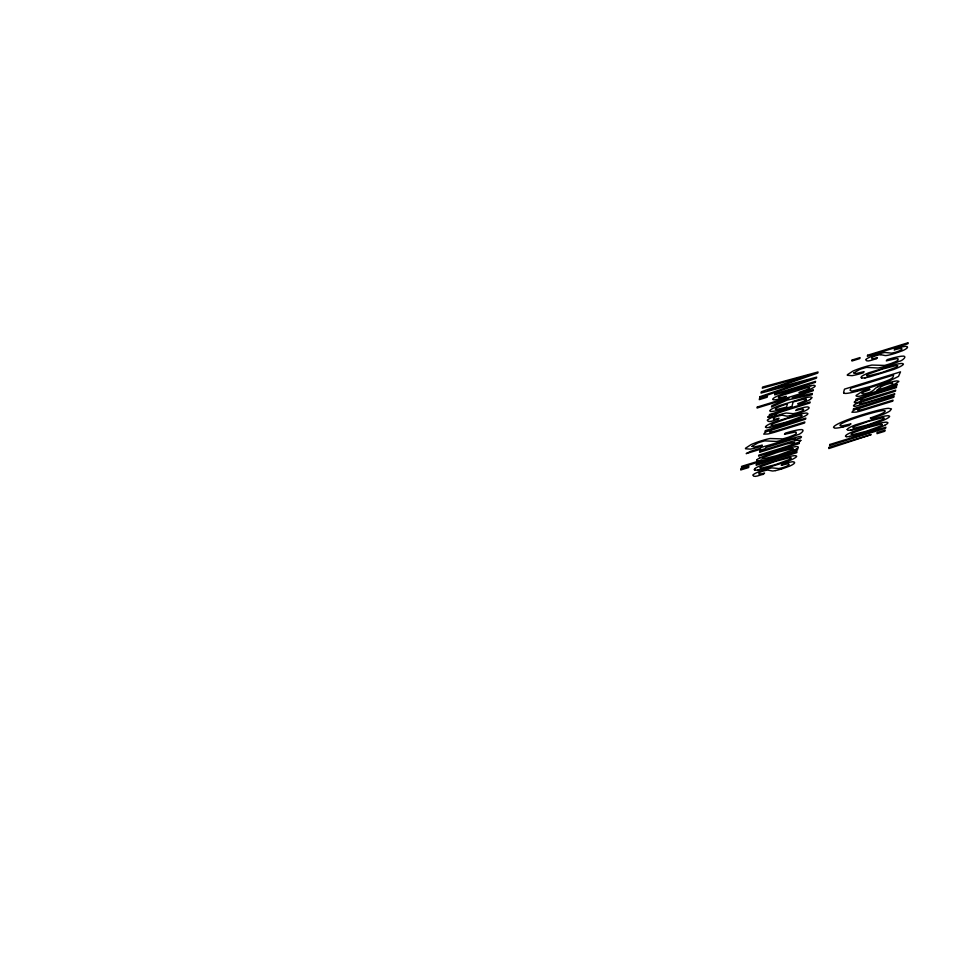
<?xml version="1.0" encoding="UTF-8"?>
<svg xmlns="http://www.w3.org/2000/svg" width="956" height="956" viewBox="0 0 956 956"><rect width="100%" height="100%" fill="white"/><g stroke="black" fill="none" stroke-linecap="round" stroke-linejoin="round"><path stroke-width="1.43" d="M859.468 403.611L859.731 403.253A9.954 1.231 -17.7 0 1 862.587 401.687L895.413 391.171L895.676 390.156L862.491 400.17A5.318 0.657 -17.7 0 1 861.153 400.361L860.436 400.229A12.153 1.506 -17.7 0 1 860.412 400.05A10.659 1.315 -17.7 0 1 862.133 398.783M794.651 439.533L794.579 439.617A11.245 1.386 -17.7 0 0 794.806 438.816M897.373 366.399L897.648 365.73M755.025 468.512L754.153 469.647L754.965 470.173M810.437 399.357L812.11 397.612L810.7 397.003A17.531 2.163 -17.7 0 0 808.382 397.182A18.044 2.235 -17.7 0 0 807.151 397.373A17.698 2.187 -17.7 0 0 804.223 397.971L779.068 405.726A18.188 2.247 -17.7 0 0 775.866 407.029L773.858 407.937A17.734 2.187 -17.7 0 0 771.014 409.467L769.664 410.805L770.476 411.45A17.328 2.139 -17.7 0 0 772.89 411.343L774.695 411.068A17.794 2.199 -17.7 0 0 777.658 410.459L790.254 406.969M890.048 380.679L898.544 376.389L900.504 371.872L844.459 389.152L843.706 392.02A85.156 10.528 -17.7 0 0 843.634 392.653L844.04 393.215M776.451 415.047L769.974 417.366A14.471 1.792 -17.7 0 1 767.919 417.031M790.971 406.754L791.927 406.455L793.11 401.962L801.809 399.632A11.95 1.482 -17.7 0 1 803.207 399.369L804.355 399.19A11.544 1.422 -17.7 0 1 806.302 399.238L806.422 399.357M870.283 392.307L873.892 389.917A141.727 17.519 -17.7 0 0 874.393 389.367L874.883 388.829A37.368 4.613 -17.7 0 1 875.648 388.136A17.662 2.187 -17.7 0 1 878.098 386.714M870.008 392.39L863.901 394.015L861.858 393.657A25.967 3.215 -17.7 0 1 861.942 393.382L863.638 392.091A6.298 0.777 -17.7 0 1 864.343 391.757L870.008 389.618L869.351 388.901A18.044 2.235 -17.7 0 0 862.204 391.506L856.17 395.378A38.336 4.744 -17.7 0 0 856.158 395.963L857.03 396.346A16.969 2.091 -17.7 0 0 857.95 396.37L858.87 396.274A8.054 0.992 -17.7 0 0 859.922 396.107A11.603 1.434 -17.7 0 0 864.535 394.971L865.574 394.673A44.227 5.461 -17.7 0 0 868.741 393.717L892.151 386.571A16.168 1.996 -17.7 0 1 896.955 385.316L897.23 384.252A15.571 1.924 -17.7 0 0 892.283 385.603L898.771 381.623A26.672 3.298 -17.7 0 0 898.807 381.325L896.979 380.906A11.209 1.386 -17.7 0 0 895.927 381.038L894.685 381.253A10.946 1.35 -17.7 0 0 890.705 382.209L888.949 382.699A12.105 1.494 -17.7 0 0 882.508 384.838A11.974 1.482 -17.7 0 0 878.098 386.714M789.453 440.286L765.708 447.611L765.445 448.627L760.092 450.276L760.367 449.26L746.182 453.634L750.58 451.34L760.629 448.245L760.833 447.492L796.886 437.143A5.091 0.633 -17.7 0 1 797.663 436.952A7.146 0.884 -17.7 0 1 800.399 436.486M794.532 439.652L800.578 437.932A26.744 3.31 -17.7 0 0 801.463 436.82L800.566 436.474M876.305 357.974L877.429 357.664L876.246 358.942C873.617 359.05 866.602 362.945 865.694 359.695A20.769 2.569 -17.7 0 1 866.53 358.942A22.203 2.748 -17.7 0 1 867.02 358.608L868.717 357.675A11.783 1.458 -17.7 0 1 872.685 355.979A10.863 1.338 -17.7 0 1 876.425 354.676L879.221 353.816A10.6 1.315 -17.7 0 1 882.543 352.931L883.153 352.788A9.835 1.219 -17.7 0 1 884.802 352.465L891.578 353.134L894.816 352.453A5.712 0.705 -17.7 0 0 896.644 351.88A5.521 0.681 -17.7 0 0 897.839 351.45C898.831 351.187 904.029 349.06 901.209 348.414A8.449 1.04 -17.7 0 0 899.763 348.582A8.64 1.064 -17.7 0 0 898.485 348.832L894.171 349.956L895.509 348.617L902.249 346.897A13.575 1.673 -17.7 0 1 905.057 346.395A12.583 1.554 -17.7 0 1 905.774 346.323C911.259 346.801 902.751 350.876 900.934 351.258A12.344 1.53 -17.7 0 1 894.386 353.565A10.91 1.35 -17.7 0 1 888.506 355.166A11.042 1.362 -17.7 0 1 885.148 355.56L881.181 354.76A28.035 3.466 -17.7 0 0 880.858 354.7L880.811 354.688M863.483 403.277L866.399 402.452A38.766 4.792 -17.7 0 0 869.159 401.604L894.732 393.717L894.469 394.732L856.421 406.025A10.564 1.303 -17.7 0 1 854.497 406.24M774.169 431.347L777.742 430.331A36.364 4.493 -17.7 0 0 780.156 429.603L804.856 421.978L804.582 423.006L777.407 431.383A44.681 5.521 -17.7 0 1 774.073 432.387L773.464 432.554A10.468 1.291 -17.7 0 1 772.579 432.805A14.137 1.745 -17.7 0 1 767.919 433.976L763.748 434.132L765.147 432.375A14.316 1.769 -17.7 0 1 767.154 431.335L770.811 429.77L765.039 431.55L765.278 430.63L805.872 418.107L805.609 419.134L772.723 429.71A11.795 1.458 -17.7 0 0 769.7 431.526A13.719 1.697 -17.7 0 0 769.628 431.742M862.36 409.491L865.933 408.475A36.364 4.493 -17.7 0 0 868.359 407.734L893.047 400.122L892.785 401.138L865.61 409.515A44.681 5.521 -17.7 0 1 862.264 410.518L861.655 410.698A10.468 1.291 -17.7 0 1 860.782 410.949A14.137 1.745 -17.7 0 1 856.122 412.108L851.939 412.263L853.35 410.506A14.316 1.769 -17.7 0 1 855.345 409.467L859.002 407.913L853.23 409.694L853.469 408.774L894.075 396.25L893.8 397.266L860.914 407.842A11.795 1.458 -17.7 0 0 857.902 409.658M842.965 426.985L848.988 425.492L850.995 423.878L843.025 425.683A12.655 1.565 -17.7 0 1 842.308 425.79A13.898 1.721 -17.7 0 1 840.384 425.802L839.93 425.145L841.125 423.986A16.467 2.031 -17.7 0 1 843.395 422.707A17.519 2.163 -17.7 0 1 851.951 419.242A35.324 4.362 -17.7 0 1 862.79 415.657A36.663 4.529 -17.7 0 1 875.23 412.084L878.194 411.403A15.583 1.924 -17.7 0 1 882.914 410.614A19.359 2.39 -17.7 0 1 885.196 411.116A21.486 2.653 -17.7 0 1 885.053 411.462L884.491 412.024A15.965 1.972 -17.7 0 1 881.169 413.888A15.392 1.9 -17.7 0 1 878.48 415.047L870.271 418.047L871.848 418.573L882.555 414.593A22.179 2.737 -17.7 0 0 885.471 413.327A22.502 2.784 -17.7 0 0 889.976 410.913L891.482 408.905L888.375 408.308A22.836 2.82 -17.7 0 0 882.711 409.228L878.026 410.315A40.367 4.995 -17.7 0 0 864.116 414.211A46.115 5.7 -17.7 0 0 860.962 415.191L853.935 417.485A29.588 3.657 -17.7 0 0 846.096 420.341A24.115 2.976 -17.7 0 0 837.42 424.189A29.851 3.693 -17.7 0 0 833.548 427.38L834.552 428.109A21.677 2.677 -17.7 0 0 842.965 426.985M780.67 415.43C778.614 415.98 771.719 417.485 773.512 419.397A7.086 0.872 -17.7 0 0 774.444 419.314M766.186 470.28C764.143 470.83 757.236 472.336 759.028 474.248A7.086 0.872 -17.7 0 0 759.96 474.164M810.258 385.758L811.477 385.555M865.885 377.644L864.654 377.835M770.369 427.236L769.138 427.428M852.095 429.889L850.864 430.092M850.386 436.354L849.155 436.545M759.124 469.826L757.893 470.029M891.518 383.153L891.745 383.117A6.453 0.801 -17.7 0 1 892.498 383.045C894.72 384.491 887.765 386.463 886.379 387.18A8.186 1.016 -17.7 0 1 885.758 387.419L876.939 390.251L879.448 388.303A106.498 13.169 -17.7 0 0 879.974 387.778A44.131 5.449 -17.7 0 1 880.954 386.893L881.384 386.594A6.417 0.789 -17.7 0 1 891.625 383.105M800.28 415.227L787.099 418.585L773.547 423.472A11.137 1.374 -17.7 0 0 771.456 424.703L771.229 424.942A13.79 1.709 -17.7 0 0 771.11 425.229L771.265 425.432A11.09 1.374 -17.7 0 0 773.034 425.468L785.007 422.48A35.826 4.433 -17.7 0 0 787.875 421.596L799.742 417.234A11.042 1.362 -17.7 0 0 801.857 415.991L802.048 415.263A11.114 1.374 -17.7 0 0 800.28 415.227M794.46 438.935L791.628 439.629A30.855 3.812 -17.7 0 0 789.453 440.286M854.497 406.24L853.445 405.882L854.031 404.997A14.041 1.733 -17.7 0 1 855.5 404.089L861.045 401.628A10.898 1.35 -17.7 0 1 854.76 402.631L854.365 402.273A20.889 2.581 -17.7 0 1 854.413 402.046M814.106 385.376L815.169 385.794A24.784 3.059 -17.7 0 1 815.133 386.188L814.44 386.929A16.682 2.067 -17.7 0 1 805.884 390.968L799.61 393.167L798.989 392.438L805.705 390.024A8.903 1.099 -17.7 0 0 806.768 389.57A9.859 1.219 -17.7 0 0 809.29 388.136L809.493 387.873A13.659 1.685 -17.7 0 0 809.517 387.634L809.385 387.515A10.337 1.279 -17.7 0 0 807.342 387.527L781.136 395.629A10.815 1.338 -17.7 0 0 778.877 396.883L778.387 397.457A9.405 1.159 -17.7 0 0 782.283 397.314L786.25 396.286L784.948 397.6L780.168 398.855A14.83 1.828 -17.7 0 1 773.751 399.847L772.771 399.477A25.358 3.131 -17.7 0 1 772.783 399.058A20.924 2.581 -17.7 0 1 775.567 396.967A15.965 1.972 -17.7 0 1 782.032 394.147L783.239 393.693A30.962 3.824 -17.7 0 1 796.073 389.462L808.107 386.188A17.005 2.103 -17.7 0 1 814.01 385.388M782.402 415.251L782.45 415.251A28.035 3.466 -17.7 0 1 782.689 415.298L786.716 416.135A11.042 1.362 -17.7 0 0 790.122 415.705M861.715 377.979L860.914 377.453L861.774 376.317A19.12 2.366 -17.7 0 1 865.945 374.023A16.754 2.067 -17.7 0 1 869.135 372.673L896.286 364.284A17.065 2.115 -17.7 0 1 898.437 363.866L899.668 363.674A17.817 2.199 -17.7 0 1 902.297 363.495L903.36 363.937A25.884 3.203 -17.7 0 1 903.336 364.32A21.14 2.617 -17.7 0 1 900.193 366.614A17.77 2.199 -17.7 0 1 893.263 369.602L869.613 376.879A18.068 2.235 -17.7 0 1 861.822 377.967M846.227 436.689L845.415 436.163L846.275 435.028A19.12 2.366 -17.7 0 1 850.446 432.733A16.754 2.067 -17.7 0 1 853.636 431.371L880.799 422.982A17.065 2.115 -17.7 0 1 882.95 422.564L884.169 422.373A17.817 2.199 -17.7 0 1 886.81 422.205L887.861 422.648A25.884 3.203 -17.7 0 1 887.837 423.03A21.14 2.617 -17.7 0 1 884.694 425.312M766.21 427.583L765.398 427.045L766.258 425.922A19.12 2.366 -17.7 0 1 770.428 423.616A16.754 2.067 -17.7 0 1 773.619 422.265L800.781 413.876A17.065 2.115 -17.7 0 1 802.921 413.458L804.151 413.267A17.817 2.199 -17.7 0 1 806.792 413.088L807.844 413.53A25.884 3.203 -17.7 0 1 807.82 413.912A21.14 2.617 -17.7 0 1 804.677 416.207A17.77 2.199 -17.7 0 1 797.746 419.206L774.097 426.472A18.068 2.235 -17.7 0 1 766.306 427.559M884.67 425.324A17.77 2.199 -17.7 0 1 877.775 428.312L854.114 435.578A18.068 2.235 -17.7 0 1 846.323 436.677M857.819 409.885A13.719 1.697 -17.7 0 1 857.914 409.658M862.192 409.586A8.377 1.04 -17.7 0 1 858.022 409.825M856.492 400.492A15.368 1.9 -17.7 0 1 861.464 398.258L855.787 400.014L856.026 399.106L896.62 386.583L896.358 387.598L875.29 394.099A48.684 6.023 -17.7 0 0 872.673 394.912L867.546 396.597A9.596 1.183 -17.7 0 0 862.073 398.807M863.352 403.348A7.122 0.884 -17.7 0 1 859.659 403.563M854.437 402.034A15.248 1.888 -17.7 0 1 856.433 400.504M890.096 380.679A29.517 3.645 -17.7 0 1 881.719 383.762M881.683 383.75A41.395 5.115 -17.7 0 1 857.197 391.219M857.138 391.255A24.282 2.999 -17.7 0 1 847.757 393.251A20.47 2.533 -17.7 0 1 844.088 393.203M897.373 366.399A11.042 1.362 -17.7 0 1 895.258 367.642L883.392 372.004A35.826 4.433 -17.7 0 1 880.524 372.888L868.55 375.875A11.09 1.374 -17.7 0 1 866.769 375.839L866.638 375.72A13.79 1.709 -17.7 0 1 866.733 375.35L866.973 375.111A11.137 1.374 -17.7 0 1 869.064 373.88L882.615 368.992L895.796 365.634A11.042 1.362 -17.7 0 1 897.553 365.766M880.751 354.712A6.68 0.825 -17.7 0 0 879.126 354.843C877.058 355.417 870.151 356.923 871.92 358.835A7.086 0.872 -17.7 0 0 872.852 358.751A7.564 0.932 -17.7 0 0 876.305 357.974M781.494 468.978A12.344 1.53 -17.7 0 0 788.043 466.671C789.871 466.253 798.356 462.274 792.894 461.736A12.583 1.554 -17.7 0 0 792.166 461.808A13.575 1.673 -17.7 0 0 789.357 462.31L782.617 464.03L781.291 465.369L785.593 464.246A8.64 1.064 -17.7 0 1 786.884 463.995A8.449 1.04 -17.7 0 1 788.33 463.827C791.15 464.473 785.952 466.6 784.948 466.863A5.521 0.681 -17.7 0 1 783.765 467.293A5.712 0.705 -17.7 0 1 781.936 467.866L778.686 468.536L771.91 467.878A9.835 1.219 -17.7 0 0 770.261 468.201L769.652 468.344A10.6 1.315 -17.7 0 0 766.33 469.229L763.545 470.089A10.863 1.338 -17.7 0 0 759.805 471.392A11.783 1.458 -17.7 0 0 755.826 473.089L754.141 474.021A22.203 2.748 -17.7 0 0 753.651 474.355A20.769 2.569 -17.7 0 0 752.802 475.108C753.722 478.347 760.713 474.463 763.354 474.355L764.537 473.077L763.426 473.387A7.564 0.932 -17.7 0 1 759.948 474.176M781.494 468.966A10.91 1.35 -17.7 0 1 775.615 470.579M775.639 470.555A11.042 1.362 -17.7 0 1 772.257 470.973L768.218 470.149A28.035 3.466 -17.7 0 0 767.967 470.101A6.68 0.825 -17.7 0 0 766.246 470.256M755.061 470.161A18.068 2.235 -17.7 0 0 762.852 469.061L786.501 461.796A17.77 2.199 -17.7 0 0 793.408 458.808A21.14 2.617 -17.7 0 0 796.563 456.514A25.884 3.203 -17.7 0 0 796.611 456.12L795.547 455.689A17.817 2.199 -17.7 0 0 792.906 455.857L791.688 456.048A17.065 2.115 -17.7 0 0 789.537 456.466L762.374 464.855A16.754 2.067 -17.7 0 0 759.183 466.205A19.12 2.366 -17.7 0 0 755.013 468.512M756.674 460.183A14.448 1.781 -17.7 0 0 757.869 460.708A14.507 1.792 -17.7 0 0 761.753 460.147L741.665 466.337L741.402 467.353L797.447 450.061L797.686 449.117L792.572 450.694L795.858 449.308A12.416 1.53 -17.7 0 0 798.009 448.173C801.319 443.405 781.112 450.766 779.331 450.862A31.058 3.836 -17.7 0 0 767.429 454.793L766.222 455.247A16.646 2.055 -17.7 0 0 759.948 457.864M756.638 460.195A17.423 2.151 -17.7 0 1 759.936 457.864M774.002 431.443A8.377 1.04 -17.7 0 1 769.819 431.682M790.098 415.717A10.91 1.35 -17.7 0 0 795.978 414.115A12.344 1.53 -17.7 0 0 802.526 411.821C804.331 411.427 812.863 407.375 807.366 406.886A12.583 1.554 -17.7 0 0 806.637 406.957A13.575 1.673 -17.7 0 0 803.829 407.459L797.101 409.18L795.762 410.518L800.076 409.395A8.64 1.064 -17.7 0 1 801.355 409.144A8.449 1.04 -17.7 0 1 802.801 408.977C805.621 409.622 800.423 411.749 799.431 412.012A5.521 0.681 -17.7 0 1 798.236 412.442A5.712 0.705 -17.7 0 1 796.408 413.016L793.169 413.685L786.394 413.028A9.835 1.219 -17.7 0 0 784.745 413.351L784.135 413.494A10.6 1.315 -17.7 0 0 780.813 414.378L778.017 415.227A10.863 1.338 -17.7 0 0 774.276 416.541A11.783 1.458 -17.7 0 0 770.309 418.226L768.612 419.17A22.203 2.748 -17.7 0 0 768.134 419.505A20.769 2.569 -17.7 0 0 767.286 420.258C768.182 423.508 775.208 419.612 777.837 419.505L779.02 418.226L777.897 418.537A7.564 0.932 -17.7 0 1 774.42 419.325M780.717 415.406A6.68 0.825 -17.7 0 1 782.343 415.274M774.981 414.808A7.469 0.92 -17.7 0 1 780.55 412.203A28.381 3.513 -17.7 0 1 788.604 409.55L809.863 402.99L810.138 401.974L769.532 414.498L769.293 415.418L775.447 413.518L769.58 415.92A8.174 1.004 -17.7 0 0 768.015 417.007M776.499 415.024A10.42 1.291 -17.7 0 1 775.101 414.773M804.438 400.97A9.775 1.207 -17.7 0 1 802.992 401.64L797.674 403.683L798.272 404.472L802.622 402.894A17.089 2.115 -17.7 0 0 808.202 400.552A16.503 2.043 -17.7 0 0 810.437 399.357M806.326 399.393A11.735 1.446 -17.7 0 1 804.522 400.958M800.817 440.381L799.945 441.421A14.71 1.816 -17.7 0 1 797.77 442.652L793.42 444.54L799.383 442.7L799.144 443.608L758.55 456.132L758.813 455.116L780.562 448.412A43.952 5.437 -17.7 0 0 782.426 447.826L788.186 445.926A9.476 1.171 -17.7 0 0 793.002 443.895L794.795 442.353L786.119 444.098A67.924 8.401 -17.7 0 0 784.553 444.576L759.566 452.272L759.829 451.256L786.047 443.166A42.506 5.258 -17.7 0 1 790.564 441.815L791.138 441.648A14.113 1.745 -17.7 0 1 796.456 440.298L800.817 440.381M850.278 390.191L851.091 391.028A12.87 1.589 -17.7 0 0 852.967 390.908L869.47 386.714A39.59 4.888 -17.7 0 0 880.261 383.236A19.729 2.438 -17.7 0 0 888.745 380.022A13.396 1.661 -17.7 0 0 891.697 378.409L892.761 377.5A46.952 5.808 -17.7 0 0 893.119 376.784L893.597 375.015L850.78 388.22L850.278 390.191M752.061 446.404L754.392 447.014L762.267 445.114L761.454 446.333L756.805 447.647A17.22 2.127 -17.7 0 1 753.698 448.424L752.731 448.639A15.559 1.924 -17.7 0 1 750.161 449.129L745.537 448.782A37.045 4.577 -17.7 0 1 745.62 448.149L751.117 444.576A14.268 1.769 -17.7 0 1 753.722 443.488L756.626 442.389A14.627 1.804 -17.7 0 1 760.689 441.015L764.525 439.856A13.097 1.613 -17.7 0 1 770.07 438.529L782.641 438.888A7.409 0.92 -17.7 0 0 784.828 438.338L787.35 437.597A8.21 1.016 -17.7 0 0 789.823 436.749C791.448 435.84 797.961 434.347 796.097 432.1A19.622 2.426 -17.7 0 0 795.045 432.028L784.494 434.323L785.378 433.104L790.672 431.586A19.228 2.378 -17.7 0 1 794.233 430.702A19.526 2.414 -17.7 0 1 796.384 430.236A18.248 2.259 -17.7 0 1 799.849 429.674C807.031 428.647 800.411 434.598 797.149 434.896A16.324 2.02 -17.7 0 1 794.34 436.067L791.245 437.227A15.571 1.924 -17.7 0 1 786.919 438.696A16.921 2.091 -17.7 0 1 783.633 439.7L781.59 440.262A13.993 1.733 -17.7 0 1 777.933 441.158A13.754 1.697 -17.7 0 1 776.332 441.469L764.848 440.859A6.405 0.789 -17.7 0 0 763.067 441.29L760.116 442.162A7.146 0.884 -17.7 0 0 757.714 442.998L752.061 446.404M853.875 372.924L856.206 373.533L864.081 371.633L863.268 372.852L858.619 374.178A17.22 2.127 -17.7 0 1 855.512 374.955L854.545 375.17A15.559 1.924 -17.7 0 1 851.975 375.66L847.351 375.302A37.045 4.577 -17.7 0 1 847.434 374.68L852.943 371.107A14.268 1.769 -17.7 0 1 855.536 370.008L858.44 368.92A14.627 1.804 -17.7 0 1 862.515 367.534L866.339 366.387A13.097 1.613 -17.7 0 1 871.896 365.061L884.467 365.419A7.409 0.92 -17.7 0 0 886.642 364.869L889.164 364.117A8.21 1.016 -17.7 0 0 891.637 363.28C893.263 362.372 899.775 360.878 897.911 358.631A19.622 2.426 -17.7 0 0 896.859 358.56L886.308 360.854L887.192 359.623L892.486 358.106A19.228 2.378 -17.7 0 1 896.047 357.221A19.526 2.414 -17.7 0 1 898.198 356.755A18.248 2.259 -17.7 0 1 901.663 356.206C908.845 355.178 902.237 361.129 898.963 361.416A16.324 2.02 -17.7 0 1 896.154 362.587L893.059 363.758A15.571 1.924 -17.7 0 1 888.745 365.228A16.921 2.091 -17.7 0 1 885.447 366.22L883.404 366.793A13.993 1.733 -17.7 0 1 879.747 367.678A13.754 1.697 -17.7 0 1 878.146 368L866.662 367.391A6.405 0.789 -17.7 0 0 864.893 367.821L861.93 368.693A7.146 0.884 -17.7 0 0 859.528 369.53L853.875 372.924M762.302 458.533L762.374 458.749A9.859 1.219 -17.7 0 0 763.617 458.844L775.985 455.821A40.678 5.031 -17.7 0 0 778.925 454.913L791.723 450.192A9.775 1.207 -17.7 0 0 793.265 449.177A11.006 1.362 -17.7 0 0 793.372 448.914A9.715 1.195 -17.7 0 0 792.333 448.675L779.236 451.853A40.128 4.959 -17.7 0 0 776.332 452.75L764.286 457.159A9.62 1.183 -17.7 0 0 762.494 458.247L762.302 458.533M790.959 458.055L790.612 458.593A11.042 1.362 -17.7 0 1 788.497 459.824L776.63 464.186A35.826 4.433 -17.7 0 1 773.774 465.07L761.789 468.058A11.09 1.374 -17.7 0 1 760.02 468.022L759.889 467.902A13.79 1.709 -17.7 0 1 759.984 467.532L760.211 467.293A11.137 1.374 -17.7 0 1 762.302 466.062L775.866 461.174L789.035 457.828A11.114 1.374 -17.7 0 1 790.815 457.864L790.959 458.055M882.221 424.584L881.874 425.109A11.042 1.362 -17.7 0 1 879.759 426.34L867.893 430.702A35.826 4.433 -17.7 0 1 865.037 431.598L853.051 434.574A11.09 1.374 -17.7 0 1 851.27 434.55L851.151 434.418A13.79 1.709 -17.7 0 1 851.246 434.048L851.473 433.821A11.137 1.374 -17.7 0 1 853.565 432.59L867.128 427.69L880.297 424.345A11.114 1.374 -17.7 0 1 882.065 424.38L882.221 424.584M883.93 418.13L883.583 418.656A11.042 1.362 -17.7 0 1 881.468 419.887L869.602 424.249A35.826 4.433 -17.7 0 1 866.733 425.133L854.76 428.121A11.09 1.374 -17.7 0 1 852.979 428.085L852.848 427.965A13.79 1.709 -17.7 0 1 852.943 427.595L853.17 427.356A11.137 1.374 -17.7 0 1 855.273 426.125L868.825 421.238L881.994 417.892A11.114 1.374 -17.7 0 1 883.774 417.927L883.93 418.13M847.147 429.555L847.924 430.236A18.068 2.235 -17.7 0 0 855.823 429.125L879.46 421.859A17.77 2.199 -17.7 0 0 886.379 418.871A21.14 2.617 -17.7 0 0 889.534 416.577A25.884 3.203 -17.7 0 0 889.57 416.183L888.506 415.752A17.817 2.199 -17.7 0 0 885.877 415.92L884.647 416.111A17.065 2.115 -17.7 0 0 882.496 416.529L855.345 424.918A16.754 2.067 -17.7 0 0 852.155 426.268A19.12 2.366 -17.7 0 0 847.972 428.575L847.147 429.555M740.972 468.954L740.709 469.982L748.62 467.544L748.883 466.516L740.972 468.954M757.319 407.017L757.056 408.033L789.011 398.186L771.862 405.691L771.516 407.005L787.182 400.062L812.05 394.72L812.385 393.466L792.154 397.875L813.102 390.753L813.365 389.737L757.319 407.017M759.542 398.64L759.267 399.656L767.178 397.218L767.453 396.19L759.542 398.64M760.068 396.632L759.769 397.732L816.424 378.17L816.699 377.106L767.955 390.299L817.762 373.091L818.049 371.968L762.589 387.049L762.302 388.184L810.079 374.919L761.358 391.745L761 393.071L789.058 385.519A158.983 19.646 -17.7 0 0 808.716 380.058L760.068 396.632M756.423 464.198L756.148 465.214L796.742 452.69L797.017 451.674L756.423 464.198M774.981 393.872L774.707 394.888L815.313 382.364L815.576 381.348L774.981 393.872M787.433 403.767L786.549 407.125L777.3 409.383A10.647 1.315 -17.7 0 1 775.591 409.407L775.316 409.168A14.197 1.757 -17.7 0 1 775.424 408.881L775.615 408.678A11.317 1.398 -17.7 0 1 778.399 407.089A12.392 1.53 -17.7 0 1 779.224 406.73A12.01 1.482 -17.7 0 1 783.167 405.201L787.433 403.767M829.115 447.324L828.78 448.579L871.155 434.633L829.115 447.324M829.856 444.48L829.593 445.508L885.626 428.216L885.901 427.201L829.856 444.48M852.155 360.006L851.892 361.021L859.803 358.584L860.065 357.568L852.155 360.006M867.606 355.238L867.331 356.253L907.925 343.742L908.2 342.714L867.606 355.238M877.309 432.494L876.999 433.666L884.826 431.252L885.137 430.08L877.309 432.494"/></g></svg>
